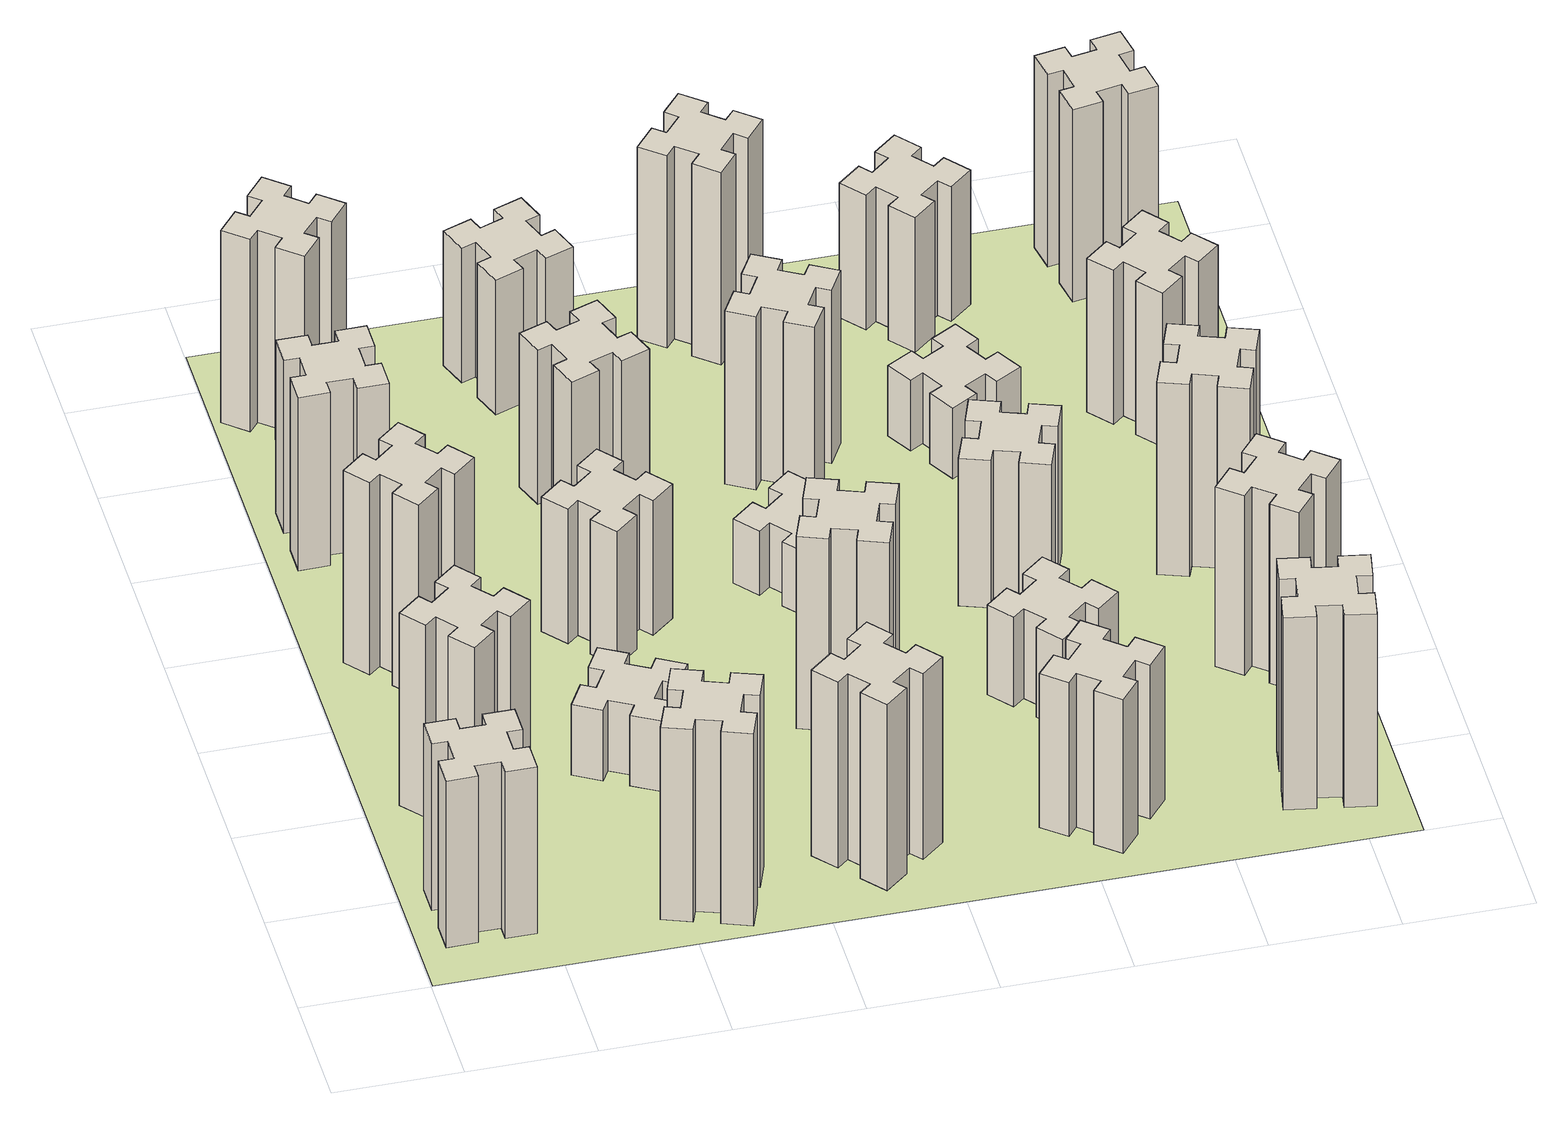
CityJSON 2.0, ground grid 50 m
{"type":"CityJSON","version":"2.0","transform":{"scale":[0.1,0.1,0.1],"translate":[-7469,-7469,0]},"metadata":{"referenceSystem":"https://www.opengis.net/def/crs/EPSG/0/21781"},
"CityObjects":{
"building1":{"type":"Building","attributes":{"class":"1000","function":"1000","usage":"1000","yearOfConstruction":2016,"roofType":"1000","measuredHeight":78,"storeysAboveGround":30,"storeysBelowGround":0},"geometry":[{"type":"Solid","lod":"1","boundaries":[[[[0,1,2,3,4,5,6,7,8,9,10,11,12,13,14,15,16,17,18,19]],[[17,16,20,21]],[[16,15,22,20]],[[15,14,23,22]],[[14,13,24,23]],[[13,12,25,24]],[[12,11,26,25]],[[11,10,27,26]],[[10,9,28,27]],[[9,8,29,28]],[[8,7,30,29]],[[7,6,31,30]],[[6,5,32,31]],[[5,4,33,32]],[[4,3,34,33]],[[3,2,35,34]],[[2,1,36,35]],[[1,0,37,36]],[[0,19,38,37]],[[19,18,39,38]],[[18,17,21,39]],[[24,25,26,27,28,29,30,31,32,33,34,35,36,37,38,39,21,20,22,23]]]]}]},
"building2":{"type":"Building","attributes":{"class":"1000","function":"1000","usage":"1000","yearOfConstruction":2016,"roofType":"1000","measuredHeight":90,"storeysAboveGround":30,"storeysBelowGround":0},"geometry":[{"type":"Solid","lod":"1","boundaries":[[[[40,41,42,43,44,45,46,47,48,49,50,51,52,53,54,55,56,57,58,59]],[[57,56,60,61]],[[56,55,62,60]],[[55,54,63,62]],[[54,53,64,63]],[[53,52,65,64]],[[52,51,66,65]],[[51,50,67,66]],[[50,49,68,67]],[[49,48,69,68]],[[48,47,70,69]],[[47,46,71,70]],[[46,45,72,71]],[[45,44,73,72]],[[44,43,74,73]],[[43,42,75,74]],[[42,41,76,75]],[[41,40,77,76]],[[40,59,78,77]],[[59,58,79,78]],[[58,57,61,79]],[[64,65,66,67,68,69,70,71,72,73,74,75,76,77,78,79,61,60,62,63]]]]}]},
"building3":{"type":"Building","attributes":{"class":"1000","function":"1000","usage":"1000","yearOfConstruction":2016,"roofType":"1000","measuredHeight":90,"storeysAboveGround":30,"storeysBelowGround":0},"geometry":[{"type":"Solid","lod":"1","boundaries":[[[[80,81,82,83,84,85,86,87,88,89,90,91,92,93,94,95,96,97,98,99]],[[97,96,100,101]],[[96,95,102,100]],[[95,94,103,102]],[[94,93,104,103]],[[93,92,105,104]],[[92,91,106,105]],[[91,90,107,106]],[[90,89,108,107]],[[89,88,109,108]],[[88,87,110,109]],[[87,86,111,110]],[[86,85,112,111]],[[85,84,113,112]],[[84,83,114,113]],[[83,82,115,114]],[[82,81,116,115]],[[81,80,117,116]],[[80,99,118,117]],[[99,98,119,118]],[[98,97,101,119]],[[104,105,106,107,108,109,110,111,112,113,114,115,116,117,118,119,101,100,102,103]]]]}]},
"building4":{"type":"Building","attributes":{"class":"1000","function":"1000","usage":"1000","yearOfConstruction":2016,"roofType":"1000","measuredHeight":81,"storeysAboveGround":30,"storeysBelowGround":0},"geometry":[{"type":"Solid","lod":"1","boundaries":[[[[120,121,122,123,124,125,126,127,128,129,130,131,132,133,134,135,136,137,138,139]],[[137,136,140,141]],[[136,135,142,140]],[[135,134,143,142]],[[134,133,144,143]],[[133,132,145,144]],[[132,131,146,145]],[[131,130,147,146]],[[130,129,148,147]],[[129,128,149,148]],[[128,127,150,149]],[[127,126,151,150]],[[126,125,152,151]],[[125,124,153,152]],[[124,123,154,153]],[[123,122,155,154]],[[122,121,156,155]],[[121,120,157,156]],[[120,139,158,157]],[[139,138,159,158]],[[138,137,141,159]],[[144,145,146,147,148,149,150,151,152,153,154,155,156,157,158,159,141,140,142,143]]]]}]},
"building5":{"type":"Building","attributes":{"class":"1000","function":"1000","usage":"1000","yearOfConstruction":2016,"roofType":"1000","measuredHeight":90,"storeysAboveGround":30,"storeysBelowGround":0},"geometry":[{"type":"Solid","lod":"1","boundaries":[[[[160,161,162,163,164,165,166,167,168,169,170,171,172,173,174,175,176,177,178,179]],[[177,176,180,181]],[[176,175,182,180]],[[175,174,183,182]],[[174,173,184,183]],[[173,172,185,184]],[[172,171,186,185]],[[171,170,187,186]],[[170,169,188,187]],[[169,168,189,188]],[[168,167,190,189]],[[167,166,191,190]],[[166,165,192,191]],[[165,164,193,192]],[[164,163,194,193]],[[163,162,195,194]],[[162,161,196,195]],[[161,160,197,196]],[[160,179,198,197]],[[179,178,199,198]],[[178,177,181,199]],[[184,185,186,187,188,189,190,191,192,193,194,195,196,197,198,199,181,180,182,183]]]]}]},
"building6":{"type":"Building","attributes":{"class":"1000","function":"1000","usage":"1000","yearOfConstruction":2016,"roofType":"1000","measuredHeight":90,"storeysAboveGround":30,"storeysBelowGround":0},"geometry":[{"type":"Solid","lod":"1","boundaries":[[[[200,201,202,203,204,205,206,207,208,209,210,211,212,213,214,215,216,217,218,219]],[[217,216,220,221]],[[216,215,222,220]],[[215,214,223,222]],[[214,213,224,223]],[[213,212,225,224]],[[212,211,226,225]],[[211,210,227,226]],[[210,209,228,227]],[[209,208,229,228]],[[208,207,230,229]],[[207,206,231,230]],[[206,205,232,231]],[[205,204,233,232]],[[204,203,234,233]],[[203,202,235,234]],[[202,201,236,235]],[[201,200,237,236]],[[200,219,238,237]],[[219,218,239,238]],[[218,217,221,239]],[[224,225,226,227,228,229,230,231,232,233,234,235,236,237,238,239,221,220,222,223]]]]}]},
"building7":{"type":"Building","attributes":{"class":"1000","function":"1000","usage":"1000","yearOfConstruction":2016,"roofType":"1000","measuredHeight":33,"storeysAboveGround":30,"storeysBelowGround":0},"geometry":[{"type":"Solid","lod":"1","boundaries":[[[[240,241,242,243,244,245,246,247,248,249,250,251,252,253,254,255,256,257,258,259]],[[257,256,260,261]],[[256,255,262,260]],[[255,254,263,262]],[[254,253,264,263]],[[253,252,265,264]],[[252,251,266,265]],[[251,250,267,266]],[[250,249,268,267]],[[249,248,269,268]],[[248,247,270,269]],[[247,246,271,270]],[[246,245,272,271]],[[245,244,273,272]],[[244,243,274,273]],[[243,242,275,274]],[[242,241,276,275]],[[241,240,277,276]],[[240,259,278,277]],[[259,258,279,278]],[[258,257,261,279]],[[264,265,266,267,268,269,270,271,272,273,274,275,276,277,278,279,261,260,262,263]]]]}]},
"building8":{"type":"Building","attributes":{"class":"1000","function":"1000","usage":"1000","yearOfConstruction":2016,"roofType":"1000","measuredHeight":63,"storeysAboveGround":30,"storeysBelowGround":0},"geometry":[{"type":"Solid","lod":"1","boundaries":[[[[280,281,282,283,284,285,286,287,288,289,290,291,292,293,294,295,296,297,298,299]],[[297,296,300,301]],[[296,295,302,300]],[[295,294,303,302]],[[294,293,304,303]],[[293,292,305,304]],[[292,291,306,305]],[[291,290,307,306]],[[290,289,308,307]],[[289,288,309,308]],[[288,287,310,309]],[[287,286,311,310]],[[286,285,312,311]],[[285,284,313,312]],[[284,283,314,313]],[[283,282,315,314]],[[282,281,316,315]],[[281,280,317,316]],[[280,299,318,317]],[[299,298,319,318]],[[298,297,301,319]],[[304,305,306,307,308,309,310,311,312,313,314,315,316,317,318,319,301,300,302,303]]]]}]},
"building9":{"type":"Building","attributes":{"class":"1000","function":"1000","usage":"1000","yearOfConstruction":2016,"roofType":"1000","measuredHeight":87,"storeysAboveGround":30,"storeysBelowGround":0},"geometry":[{"type":"Solid","lod":"1","boundaries":[[[[320,321,322,323,324,325,326,327,328,329,330,331,332,333,334,335,336,337,338,339]],[[337,336,340,341]],[[336,335,342,340]],[[335,334,343,342]],[[334,333,344,343]],[[333,332,345,344]],[[332,331,346,345]],[[331,330,347,346]],[[330,329,348,347]],[[329,328,349,348]],[[328,327,350,349]],[[327,326,351,350]],[[326,325,352,351]],[[325,324,353,352]],[[324,323,354,353]],[[323,322,355,354]],[[322,321,356,355]],[[321,320,357,356]],[[320,339,358,357]],[[339,338,359,358]],[[338,337,341,359]],[[344,345,346,347,348,349,350,351,352,353,354,355,356,357,358,359,341,340,342,343]]]]}]},
"building10":{"type":"Building","attributes":{"class":"1000","function":"1000","usage":"1000","yearOfConstruction":2016,"roofType":"1000","measuredHeight":72,"storeysAboveGround":30,"storeysBelowGround":0},"geometry":[{"type":"Solid","lod":"1","boundaries":[[[[360,361,362,363,364,365,366,367,368,369,370,371,372,373,374,375,376,377,378,379]],[[377,376,380,381]],[[376,375,382,380]],[[375,374,383,382]],[[374,373,384,383]],[[373,372,385,384]],[[372,371,386,385]],[[371,370,387,386]],[[370,369,388,387]],[[369,368,389,388]],[[368,367,390,389]],[[367,366,391,390]],[[366,365,392,391]],[[365,364,393,392]],[[364,363,394,393]],[[363,362,395,394]],[[362,361,396,395]],[[361,360,397,396]],[[360,379,398,397]],[[379,378,399,398]],[[378,377,381,399]],[[384,385,386,387,388,389,390,391,392,393,394,395,396,397,398,399,381,380,382,383]]]]}]},
"building11":{"type":"Building","attributes":{"class":"1000","function":"1000","usage":"1000","yearOfConstruction":2016,"roofType":"1000","measuredHeight":63,"storeysAboveGround":30,"storeysBelowGround":0},"geometry":[{"type":"Solid","lod":"1","boundaries":[[[[400,401,402,403,404,405,406,407,408,409,410,411,412,413,414,415,416,417,418,419]],[[417,416,420,421]],[[416,415,422,420]],[[415,414,423,422]],[[414,413,424,423]],[[413,412,425,424]],[[412,411,426,425]],[[411,410,427,426]],[[410,409,428,427]],[[409,408,429,428]],[[408,407,430,429]],[[407,406,431,430]],[[406,405,432,431]],[[405,404,433,432]],[[404,403,434,433]],[[403,402,435,434]],[[402,401,436,435]],[[401,400,437,436]],[[400,419,438,437]],[[419,418,439,438]],[[418,417,421,439]],[[424,425,426,427,428,429,430,431,432,433,434,435,436,437,438,439,421,420,422,423]]]]}]},
"building12":{"type":"Building","attributes":{"class":"1000","function":"1000","usage":"1000","yearOfConstruction":2016,"roofType":"1000","measuredHeight":90,"storeysAboveGround":30,"storeysBelowGround":0},"geometry":[{"type":"Solid","lod":"1","boundaries":[[[[440,441,442,443,444,445,446,447,448,449,450,451,452,453,454,455,456,457,458,459]],[[457,456,460,461]],[[456,455,462,460]],[[455,454,463,462]],[[454,453,464,463]],[[453,452,465,464]],[[452,451,466,465]],[[451,450,467,466]],[[450,449,468,467]],[[449,448,469,468]],[[448,447,470,469]],[[447,446,471,470]],[[446,445,472,471]],[[445,444,473,472]],[[444,443,474,473]],[[443,442,475,474]],[[442,441,476,475]],[[441,440,477,476]],[[440,459,478,477]],[[459,458,479,478]],[[458,457,461,479]],[[464,465,466,467,468,469,470,471,472,473,474,475,476,477,478,479,461,460,462,463]]]]}]},
"building13":{"type":"Building","attributes":{"class":"1000","function":"1000","usage":"1000","yearOfConstruction":2016,"roofType":"1000","measuredHeight":30,"storeysAboveGround":30,"storeysBelowGround":0},"geometry":[{"type":"Solid","lod":"1","boundaries":[[[[480,481,482,483,484,485,486,487,488,489,490,491,492,493,494,495,496,497,498,499]],[[497,496,500,501]],[[496,495,502,500]],[[495,494,503,502]],[[494,493,504,503]],[[493,492,505,504]],[[492,491,506,505]],[[491,490,507,506]],[[490,489,508,507]],[[489,488,509,508]],[[488,487,510,509]],[[487,486,511,510]],[[486,485,512,511]],[[485,484,513,512]],[[484,483,514,513]],[[483,482,515,514]],[[482,481,516,515]],[[481,480,517,516]],[[480,499,518,517]],[[499,498,519,518]],[[498,497,501,519]],[[504,505,506,507,508,509,510,511,512,513,514,515,516,517,518,519,501,500,502,503]]]]}]},
"building14":{"type":"Building","attributes":{"class":"1000","function":"1000","usage":"1000","yearOfConstruction":2016,"roofType":"1000","measuredHeight":72,"storeysAboveGround":30,"storeysBelowGround":0},"geometry":[{"type":"Solid","lod":"1","boundaries":[[[[520,521,522,523,524,525,526,527,528,529,530,531,532,533,534,535,536,537,538,539]],[[537,536,540,541]],[[536,535,542,540]],[[535,534,543,542]],[[534,533,544,543]],[[533,532,545,544]],[[532,531,546,545]],[[531,530,547,546]],[[530,529,548,547]],[[529,528,549,548]],[[528,527,550,549]],[[527,526,551,550]],[[526,525,552,551]],[[525,524,553,552]],[[524,523,554,553]],[[523,522,555,554]],[[522,521,556,555]],[[521,520,557,556]],[[520,539,558,557]],[[539,538,559,558]],[[538,537,541,559]],[[544,545,546,547,548,549,550,551,552,553,554,555,556,557,558,559,541,540,542,543]]]]}]},
"building15":{"type":"Building","attributes":{"class":"1000","function":"1000","usage":"1000","yearOfConstruction":2016,"roofType":"1000","measuredHeight":81,"storeysAboveGround":30,"storeysBelowGround":0},"geometry":[{"type":"Solid","lod":"1","boundaries":[[[[560,561,562,563,564,565,566,567,568,569,570,571,572,573,574,575,576,577,578,579]],[[577,576,580,581]],[[576,575,582,580]],[[575,574,583,582]],[[574,573,584,583]],[[573,572,585,584]],[[572,571,586,585]],[[571,570,587,586]],[[570,569,588,587]],[[569,568,589,588]],[[568,567,590,589]],[[567,566,591,590]],[[566,565,592,591]],[[565,564,593,592]],[[564,563,594,593]],[[563,562,595,594]],[[562,561,596,595]],[[561,560,597,596]],[[560,579,598,597]],[[579,578,599,598]],[[578,577,581,599]],[[584,585,586,587,588,589,590,591,592,593,594,595,596,597,598,599,581,580,582,583]]]]}]},
"building16":{"type":"Building","attributes":{"class":"1000","function":"1000","usage":"1000","yearOfConstruction":2016,"roofType":"1000","measuredHeight":90,"storeysAboveGround":30,"storeysBelowGround":0},"geometry":[{"type":"Solid","lod":"1","boundaries":[[[[600,601,602,603,604,605,606,607,608,609,610,611,612,613,614,615,616,617,618,619]],[[617,616,620,621]],[[616,615,622,620]],[[615,614,623,622]],[[614,613,624,623]],[[613,612,625,624]],[[612,611,626,625]],[[611,610,627,626]],[[610,609,628,627]],[[609,608,629,628]],[[608,607,630,629]],[[607,606,631,630]],[[606,605,632,631]],[[605,604,633,632]],[[604,603,634,633]],[[603,602,635,634]],[[602,601,636,635]],[[601,600,637,636]],[[600,619,638,637]],[[619,618,639,638]],[[618,617,621,639]],[[624,625,626,627,628,629,630,631,632,633,634,635,636,637,638,639,621,620,622,623]]]]}]},
"building17":{"type":"Building","attributes":{"class":"1000","function":"1000","usage":"1000","yearOfConstruction":2016,"roofType":"1000","measuredHeight":42,"storeysAboveGround":30,"storeysBelowGround":0},"geometry":[{"type":"Solid","lod":"1","boundaries":[[[[640,641,642,643,644,645,646,647,648,649,650,651,652,653,654,655,656,657,658,659]],[[657,656,660,661]],[[656,655,662,660]],[[655,654,663,662]],[[654,653,664,663]],[[653,652,665,664]],[[652,651,666,665]],[[651,650,667,666]],[[650,649,668,667]],[[649,648,669,668]],[[648,647,670,669]],[[647,646,671,670]],[[646,645,672,671]],[[645,644,673,672]],[[644,643,674,673]],[[643,642,675,674]],[[642,641,676,675]],[[641,640,677,676]],[[640,659,678,677]],[[659,658,679,678]],[[658,657,661,679]],[[664,665,666,667,668,669,670,671,672,673,674,675,676,677,678,679,661,660,662,663]]]]}]},
"building18":{"type":"Building","attributes":{"class":"1000","function":"1000","usage":"1000","yearOfConstruction":2016,"roofType":"1000","measuredHeight":69,"storeysAboveGround":30,"storeysBelowGround":0},"geometry":[{"type":"Solid","lod":"1","boundaries":[[[[680,681,682,683,684,685,686,687,688,689,690,691,692,693,694,695,696,697,698,699]],[[697,696,700,701]],[[696,695,702,700]],[[695,694,703,702]],[[694,693,704,703]],[[693,692,705,704]],[[692,691,706,705]],[[691,690,707,706]],[[690,689,708,707]],[[689,688,709,708]],[[688,687,710,709]],[[687,686,711,710]],[[686,685,712,711]],[[685,684,713,712]],[[684,683,714,713]],[[683,682,715,714]],[[682,681,716,715]],[[681,680,717,716]],[[680,699,718,717]],[[699,698,719,718]],[[698,697,701,719]],[[704,705,706,707,708,709,710,711,712,713,714,715,716,717,718,719,701,700,702,703]]]]}]},
"building19":{"type":"Building","attributes":{"class":"1000","function":"1000","usage":"1000","yearOfConstruction":2016,"roofType":"1000","measuredHeight":33,"storeysAboveGround":30,"storeysBelowGround":0},"geometry":[{"type":"Solid","lod":"1","boundaries":[[[[720,721,722,723,724,725,726,727,728,729,730,731,732,733,734,735,736,737,738,739]],[[737,736,740,741]],[[736,735,742,740]],[[735,734,743,742]],[[734,733,744,743]],[[733,732,745,744]],[[732,731,746,745]],[[731,730,747,746]],[[730,729,748,747]],[[729,728,749,748]],[[728,727,750,749]],[[727,726,751,750]],[[726,725,752,751]],[[725,724,753,752]],[[724,723,754,753]],[[723,722,755,754]],[[722,721,756,755]],[[721,720,757,756]],[[720,739,758,757]],[[739,738,759,758]],[[738,737,741,759]],[[744,745,746,747,748,749,750,751,752,753,754,755,756,757,758,759,741,740,742,743]]]]}]},
"building20":{"type":"Building","attributes":{"class":"1000","function":"1000","usage":"1000","yearOfConstruction":2016,"roofType":"1000","measuredHeight":90,"storeysAboveGround":30,"storeysBelowGround":0},"geometry":[{"type":"Solid","lod":"1","boundaries":[[[[760,761,762,763,764,765,766,767,768,769,770,771,772,773,774,775,776,777,778,779]],[[777,776,780,781]],[[776,775,782,780]],[[775,774,783,782]],[[774,773,784,783]],[[773,772,785,784]],[[772,771,786,785]],[[771,770,787,786]],[[770,769,788,787]],[[769,768,789,788]],[[768,767,790,789]],[[767,766,791,790]],[[766,765,792,791]],[[765,764,793,792]],[[764,763,794,793]],[[763,762,795,794]],[[762,761,796,795]],[[761,760,797,796]],[[760,779,798,797]],[[779,778,799,798]],[[778,777,781,799]],[[784,785,786,787,788,789,790,791,792,793,794,795,796,797,798,799,781,780,782,783]]]]}]},
"building21":{"type":"Building","attributes":{"class":"1000","function":"1000","usage":"1000","yearOfConstruction":2016,"roofType":"1000","measuredHeight":63,"storeysAboveGround":30,"storeysBelowGround":0},"geometry":[{"type":"Solid","lod":"1","boundaries":[[[[800,801,802,803,804,805,806,807,808,809,810,811,812,813,814,815,816,817,818,819]],[[817,816,820,821]],[[816,815,822,820]],[[815,814,823,822]],[[814,813,824,823]],[[813,812,825,824]],[[812,811,826,825]],[[811,810,827,826]],[[810,809,828,827]],[[809,808,829,828]],[[808,807,830,829]],[[807,806,831,830]],[[806,805,832,831]],[[805,804,833,832]],[[804,803,834,833]],[[803,802,835,834]],[[802,801,836,835]],[[801,800,837,836]],[[800,819,838,837]],[[819,818,839,838]],[[818,817,821,839]],[[824,825,826,827,828,829,830,831,832,833,834,835,836,837,838,839,821,820,822,823]]]]}]},
"building22":{"type":"Building","attributes":{"class":"1000","function":"1000","usage":"1000","yearOfConstruction":2016,"roofType":"1000","measuredHeight":84,"storeysAboveGround":30,"storeysBelowGround":0},"geometry":[{"type":"Solid","lod":"1","boundaries":[[[[840,841,842,843,844,845,846,847,848,849,850,851,852,853,854,855,856,857,858,859]],[[857,856,860,861]],[[856,855,862,860]],[[855,854,863,862]],[[854,853,864,863]],[[853,852,865,864]],[[852,851,866,865]],[[851,850,867,866]],[[850,849,868,867]],[[849,848,869,868]],[[848,847,870,869]],[[847,846,871,870]],[[846,845,872,871]],[[845,844,873,872]],[[844,843,874,873]],[[843,842,875,874]],[[842,841,876,875]],[[841,840,877,876]],[[840,859,878,877]],[[859,858,879,878]],[[858,857,861,879]],[[864,865,866,867,868,869,870,871,872,873,874,875,876,877,878,879,861,860,862,863]]]]}]},
"building23":{"type":"Building","attributes":{"class":"1000","function":"1000","usage":"1000","yearOfConstruction":2016,"roofType":"1000","measuredHeight":90,"storeysAboveGround":30,"storeysBelowGround":0},"geometry":[{"type":"Solid","lod":"1","boundaries":[[[[880,881,882,883,884,885,886,887,888,889,890,891,892,893,894,895,896,897,898,899]],[[897,896,900,901]],[[896,895,902,900]],[[895,894,903,902]],[[894,893,904,903]],[[893,892,905,904]],[[892,891,906,905]],[[891,890,907,906]],[[890,889,908,907]],[[889,888,909,908]],[[888,887,910,909]],[[887,886,911,910]],[[886,885,912,911]],[[885,884,913,912]],[[884,883,914,913]],[[883,882,915,914]],[[882,881,916,915]],[[881,880,917,916]],[[880,899,918,917]],[[899,898,919,918]],[[898,897,901,919]],[[904,905,906,907,908,909,910,911,912,913,914,915,916,917,918,919,901,900,902,903]]]]}]},
"building24":{"type":"Building","attributes":{"class":"1000","function":"1000","usage":"1000","yearOfConstruction":2016,"roofType":"1000","measuredHeight":72,"storeysAboveGround":30,"storeysBelowGround":0},"geometry":[{"type":"Solid","lod":"1","boundaries":[[[[920,921,922,923,924,925,926,927,928,929,930,931,932,933,934,935,936,937,938,939]],[[937,936,940,941]],[[936,935,942,940]],[[935,934,943,942]],[[934,933,944,943]],[[933,932,945,944]],[[932,931,946,945]],[[931,930,947,946]],[[930,929,948,947]],[[929,928,949,948]],[[928,927,950,949]],[[927,926,951,950]],[[926,925,952,951]],[[925,924,953,952]],[[924,923,954,953]],[[923,922,955,954]],[[922,921,956,955]],[[921,920,957,956]],[[920,939,958,957]],[[939,938,959,958]],[[938,937,941,959]],[[944,945,946,947,948,949,950,951,952,953,954,955,956,957,958,959,941,940,942,943]]]]}]},
"building25":{"type":"Building","attributes":{"class":"1000","function":"1000","usage":"1000","yearOfConstruction":2016,"roofType":"1000","measuredHeight":90,"storeysAboveGround":30,"storeysBelowGround":0},"geometry":[{"type":"Solid","lod":"1","boundaries":[[[[960,961,962,963,964,965,966,967,968,969,970,971,972,973,974,975,976,977,978,979]],[[977,976,980,981]],[[976,975,982,980]],[[975,974,983,982]],[[974,973,984,983]],[[973,972,985,984]],[[972,971,986,985]],[[971,970,987,986]],[[970,969,988,987]],[[969,968,989,988]],[[968,967,990,989]],[[967,966,991,990]],[[966,965,992,991]],[[965,964,993,992]],[[964,963,994,993]],[[963,962,995,994]],[[962,961,996,995]],[[961,960,997,996]],[[960,979,998,997]],[[979,978,999,998]],[[978,977,981,999]],[[984,985,986,987,988,989,990,991,992,993,994,995,996,997,998,999,981,980,982,983]]]]}]},
"landuse1":{"type":"LandUse","attributes":{"name":"plot1","function":"1010"},"geometry":[{"type":"MultiSurface","lod":"1","boundaries":[[[1000,1001,1002,1003]]]}]}
},
"vertices":[
[165,425,0],[165,325,0],[105,325,0],[105,205,0],[225,205,0],[225,265,0],[325,265,0],[325,205,0],[445,205,0],[445,325,0],[385,325,0],[385,425,0],[445,425,0],[445,545,0],[325,545,0],[325,485,0],[225,485,0],[225,545,0],[105,545,0],[105,425,0],[225,485,780],[225,545,780],[325,485,780],[325,545,780],[445,545,780],[445,425,780],[385,425,780],[385,325,780],[445,325,780],[445,205,780],[325,205,780],[325,265,780],[225,265,780],[225,205,780],[105,205,780],[105,325,780],[165,325,780],[165,425,780],[105,425,780],[105,545,780],
[492,1048,0],[427,1124,0],[473,1163,0],[396,1255,0],[304,1178,0],[343,1132,0],[266,1067,0],[228,1113,0],[136,1036,0],[213,944,0],[259,983,0],[323,906,0],[277,868,0],[354,776,0],[446,853,0],[408,899,0],[484,963,0],[523,917,0],[615,994,0],[538,1086,0],[484,963,900],[523,917,900],[408,899,900],[446,853,900],[354,776,900],[277,868,900],[323,906,900],[259,983,900],[213,944,900],[136,1036,900],[228,1113,900],[266,1067,900],[343,1132,900],[304,1178,900],[396,1255,900],[473,1163,900],[427,1124,900],[492,1048,900],[538,1086,900],[615,994,900],
[492,1888,0],[427,1964,0],[473,2003,0],[396,2095,0],[304,2018,0],[343,1972,0],[266,1907,0],[228,1953,0],[136,1876,0],[213,1784,0],[259,1823,0],[323,1746,0],[277,1708,0],[354,1616,0],[446,1693,0],[408,1739,0],[484,1803,0],[523,1757,0],[615,1834,0],[538,1926,0],[484,1803,900],[523,1757,900],[408,1739,900],[446,1693,900],[354,1616,900],[277,1708,900],[323,1746,900],[259,1823,900],[213,1784,900],[136,1876,900],[228,1953,900],[266,1907,900],[343,1972,900],[304,2018,900],[396,2095,900],[473,2003,900],[427,1964,900],[492,1888,900],[538,1926,900],[615,1834,900],
[385,2545,0],[385,2645,0],[445,2645,0],[445,2765,0],[325,2765,0],[325,2705,0],[225,2705,0],[225,2765,0],[105,2765,0],[105,2645,0],[165,2645,0],[165,2545,0],[105,2545,0],[105,2425,0],[225,2425,0],[225,2485,0],[325,2485,0],[325,2425,0],[445,2425,0],[445,2545,0],[325,2485,810],[325,2425,810],[225,2485,810],[225,2425,810],[105,2425,810],[105,2545,810],[165,2545,810],[165,2645,810],[105,2645,810],[105,2765,810],[225,2765,810],[225,2705,810],[325,2705,810],[325,2765,810],[445,2765,810],[445,2645,810],[385,2645,810],[385,2545,810],[445,2545,810],[445,2425,810],
[1029,360,0],[995,266,0],[939,287,0],[897,174,0],[1010,133,0],[1031,189,0],[1125,155,0],[1104,99,0],[1217,57,0],[1258,170,0],[1202,191,0],[1236,285,0],[1292,264,0],[1333,377,0],[1220,418,0],[1200,362,0],[1106,396,0],[1127,452,0],[1014,493,0],[973,380,0],[1106,396,900],[1127,452,900],[1200,362,900],[1220,418,900],[1333,377,900],[1292,264,900],[1236,285,900],[1202,191,900],[1258,170,900],[1217,57,900],[1104,99,900],[1125,155,900],[1031,189,900],[1010,133,900],[897,174,900],[939,287,900],[995,266,900],[1029,360,900],[973,380,900],[1014,493,900],
[384,3387,0],[308,3452,0],[346,3498,0],[254,3575,0],[177,3483,0],[223,3444,0],[159,3368,0],[113,3406,0],[36,3314,0],[128,3237,0],[166,3283,0],[243,3219,0],[204,3173,0],[296,3096,0],[373,3188,0],[327,3226,0],[392,3303,0],[438,3264,0],[515,3356,0],[423,3433,0],[392,3303,900],[438,3264,900],[327,3226,900],[373,3188,900],[296,3096,900],[204,3173,900],[243,3219,900],[166,3283,900],[128,3237,900],[36,3314,900],[113,3406,900],[159,3368,900],[223,3444,900],[177,3483,900],[254,3575,900],[346,3498,900],[308,3452,900],[384,3387,900],[423,3433,900],[515,3356,900],
[1086,1017,0],[1136,1104,0],[1188,1074,0],[1248,1178,0],[1144,1238,0],[1114,1186,0],[1027,1236,0],[1057,1288,0],[953,1348,0],[893,1244,0],[945,1214,0],[895,1127,0],[843,1157,0],[783,1053,0],[887,993,0],[917,1045,0],[1004,995,0],[974,943,0],[1078,883,0],[1138,987,0],[1004,995,330],[974,943,330],[917,1045,330],[887,993,330],[783,1053,330],[843,1157,330],[895,1127,330],[945,1214,330],[893,1244,330],[953,1348,330],[1057,1288,330],[1027,1236,330],[1114,1186,330],[1144,1238,330],[1248,1178,330],[1188,1074,330],[1136,1104,330],[1086,1017,330],[1138,987,330],[1078,883,330],
[1083,1972,0],[1006,1907,0],[968,1953,0],[876,1876,0],[953,1784,0],[999,1823,0],[1063,1746,0],[1017,1708,0],[1094,1616,0],[1186,1693,0],[1148,1739,0],[1224,1803,0],[1263,1757,0],[1355,1834,0],[1278,1926,0],[1232,1888,0],[1167,1964,0],[1213,2003,0],[1136,2095,0],[1044,2018,0],[1167,1964,630],[1213,2003,630],[1232,1888,630],[1278,1926,630],[1355,1834,630],[1263,1757,630],[1224,1803,630],[1148,1739,630],[1186,1693,630],[1094,1616,630],[1017,1708,630],[1063,1746,630],[999,1823,630],[953,1784,630],[876,1876,630],[968,1953,630],[1006,1907,630],[1083,1972,630],[1044,2018,630],[1136,2095,630],
[1639,343,0],[1703,266,0],[1657,228,0],[1734,136,0],[1826,213,0],[1788,259,0],[1864,323,0],[1903,277,0],[1995,354,0],[1918,446,0],[1872,408,0],[1807,484,0],[1853,523,0],[1776,615,0],[1684,538,0],[1723,492,0],[1646,427,0],[1608,473,0],[1516,396,0],[1593,304,0],[1646,427,870],[1608,473,870],[1723,492,870],[1684,538,870],[1776,615,870],[1853,523,870],[1807,484,870],[1872,408,870],[1918,446,870],[1995,354,870],[1903,277,870],[1864,323,870],[1788,259,870],[1826,213,870],[1734,136,870],[1657,228,870],[1703,266,870],[1639,343,870],[1593,304,870],[1516,396,870],
[1225,2716,0],[1131,2682,0],[1110,2738,0],[997,2697,0],[1039,2584,0],[1095,2605,0],[1129,2511,0],[1073,2490,0],[1114,2377,0],[1227,2419,0],[1206,2475,0],[1300,2509,0],[1320,2453,0],[1433,2494,0],[1392,2607,0],[1336,2586,0],[1302,2680,0],[1358,2700,0],[1317,2813,0],[1204,2772,0],[1302,2680,720],[1358,2700,720],[1336,2586,720],[1392,2607,720],[1433,2494,720],[1320,2453,720],[1300,2509,720],[1206,2475,720],[1227,2419,720],[1114,2377,720],[1073,2490,720],[1129,2511,720],[1095,2605,720],[1039,2584,720],[997,2697,720],[1110,2738,720],[1131,2682,720],[1225,2716,720],[1204,2772,720],[1317,2813,720],
[1125,3456,0],[1031,3422,0],[1010,3478,0],[897,3437,0],[939,3324,0],[995,3345,0],[1029,3251,0],[973,3230,0],[1014,3117,0],[1127,3159,0],[1106,3215,0],[1200,3249,0],[1220,3193,0],[1333,3234,0],[1292,3347,0],[1236,3326,0],[1202,3420,0],[1258,3440,0],[1217,3553,0],[1104,3512,0],[1202,3420,630],[1258,3440,630],[1236,3326,630],[1292,3347,630],[1333,3234,630],[1220,3193,630],[1200,3249,630],[1106,3215,630],[1127,3159,630],[1014,3117,630],[973,3230,630],[1029,3251,630],[995,3345,630],[939,3324,630],[897,3437,630],[1010,3478,630],[1031,3422,630],[1125,3456,630],[1104,3512,630],[1217,3553,630],
[1769,1300,0],[1735,1206,0],[1679,1227,0],[1637,1114,0],[1750,1073,0],[1771,1129,0],[1865,1095,0],[1844,1039,0],[1957,997,0],[1998,1110,0],[1942,1131,0],[1976,1225,0],[2032,1204,0],[2073,1317,0],[1960,1358,0],[1940,1302,0],[1846,1336,0],[1867,1392,0],[1754,1433,0],[1713,1320,0],[1846,1336,900],[1867,1392,900],[1940,1302,900],[1960,1358,900],[2073,1317,900],[2032,1204,900],[1976,1225,900],[1942,1131,900],[1998,1110,900],[1957,997,900],[1844,1039,900],[1865,1095,900],[1771,1129,900],[1750,1073,900],[1637,1114,900],[1679,1227,900],[1735,1206,900],[1769,1300,900],[1713,1320,900],[1754,1433,900],
[1972,1988,0],[1907,2064,0],[1953,2103,0],[1876,2195,0],[1784,2118,0],[1823,2072,0],[1746,2007,0],[1708,2053,0],[1616,1976,0],[1693,1884,0],[1739,1923,0],[1803,1846,0],[1757,1808,0],[1834,1716,0],[1926,1793,0],[1888,1839,0],[1964,1903,0],[2003,1857,0],[2095,1934,0],[2018,2026,0],[1964,1903,300],[2003,1857,300],[1888,1839,300],[1926,1793,300],[1834,1716,300],[1757,1808,300],[1803,1846,300],[1739,1923,300],[1693,1884,300],[1616,1976,300],[1708,2053,300],[1746,2007,300],[1823,2072,300],[1784,2118,300],[1876,2195,300],[1953,2103,300],[1907,2064,300],[1972,1988,300],[2018,2026,300],[2095,1934,300],
[2486,323,0],[2563,259,0],[2524,213,0],[2616,136,0],[2693,228,0],[2647,266,0],[2712,343,0],[2758,304,0],[2835,396,0],[2743,473,0],[2704,427,0],[2628,492,0],[2666,538,0],[2574,615,0],[2497,523,0],[2543,484,0],[2479,408,0],[2433,446,0],[2356,354,0],[2448,277,0],[2479,408,720],[2433,446,720],[2543,484,720],[2497,523,720],[2574,615,720],[2666,538,720],[2628,492,720],[2704,427,720],[2743,473,720],[2835,396,720],[2758,304,720],[2712,343,720],[2647,266,720],[2693,228,720],[2616,136,720],[2524,213,720],[2563,259,720],[2486,323,720],[2448,277,720],[2356,354,720],
[2026,2497,0],[2076,2584,0],[2128,2554,0],[2188,2658,0],[2084,2718,0],[2054,2666,0],[1967,2716,0],[1997,2768,0],[1893,2828,0],[1833,2724,0],[1885,2694,0],[1835,2607,0],[1783,2637,0],[1723,2533,0],[1827,2473,0],[1857,2525,0],[1944,2475,0],[1914,2423,0],[2018,2363,0],[2078,2467,0],[1944,2475,810],[1914,2423,810],[1857,2525,810],[1827,2473,810],[1723,2533,810],[1783,2637,810],[1835,2607,810],[1885,2694,810],[1833,2724,810],[1893,2828,810],[1997,2768,810],[1967,2716,810],[2054,2666,810],[2084,2718,810],[2188,2658,810],[2128,2554,810],[2076,2584,810],[2026,2497,810],[2078,2467,810],[2018,2363,810],
[1746,3383,0],[1823,3319,0],[1784,3273,0],[1876,3196,0],[1953,3288,0],[1907,3326,0],[1972,3403,0],[2018,3364,0],[2095,3456,0],[2003,3533,0],[1964,3487,0],[1888,3552,0],[1926,3598,0],[1834,3675,0],[1757,3583,0],[1803,3544,0],[1739,3468,0],[1693,3506,0],[1616,3414,0],[1708,3337,0],[1739,3468,900],[1693,3506,900],[1803,3544,900],[1757,3583,900],[1834,3675,900],[1926,3598,900],[1888,3552,900],[1964,3487,900],[2003,3533,900],[2095,3456,900],[2018,3364,900],[1972,3403,900],[1907,3326,900],[1953,3288,900],[1876,3196,900],[1784,3273,900],[1823,3319,900],[1746,3383,900],[1708,3337,900],[1616,3414,900],
[2563,1232,0],[2486,1167,0],[2448,1213,0],[2356,1136,0],[2433,1044,0],[2479,1083,0],[2543,1006,0],[2497,968,0],[2574,876,0],[2666,953,0],[2628,999,0],[2704,1063,0],[2743,1017,0],[2835,1094,0],[2758,1186,0],[2712,1148,0],[2647,1224,0],[2693,1263,0],[2616,1355,0],[2524,1278,0],[2647,1224,420],[2693,1263,420],[2712,1148,420],[2758,1186,420],[2835,1094,420],[2743,1017,420],[2704,1063,420],[2628,999,420],[2666,953,420],[2574,876,420],[2497,968,420],[2543,1006,420],[2479,1083,420],[2433,1044,420],[2356,1136,420],[2448,1213,420],[2486,1167,420],[2563,1232,420],[2524,1278,420],[2616,1355,420],
[2682,1671,0],[2716,1765,0],[2772,1744,0],[2813,1857,0],[2700,1898,0],[2680,1842,0],[2586,1876,0],[2607,1932,0],[2494,1973,0],[2453,1860,0],[2509,1840,0],[2475,1746,0],[2419,1767,0],[2377,1654,0],[2490,1613,0],[2511,1669,0],[2605,1635,0],[2584,1579,0],[2697,1537,0],[2738,1650,0],[2605,1635,690],[2584,1579,690],[2511,1669,690],[2490,1613,690],[2377,1654,690],[2419,1767,690],[2475,1746,690],[2509,1840,690],[2453,1860,690],[2494,1973,690],[2607,1932,690],[2586,1876,690],[2680,1842,690],[2700,1898,690],[2813,1857,690],[2772,1744,690],[2716,1765,690],[2682,1671,690],[2738,1650,690],[2697,1537,690],
[2475,2584,0],[2525,2497,0],[2473,2467,0],[2533,2363,0],[2637,2423,0],[2607,2475,0],[2694,2525,0],[2724,2473,0],[2828,2533,0],[2768,2637,0],[2716,2607,0],[2666,2694,0],[2718,2724,0],[2658,2828,0],[2554,2768,0],[2584,2716,0],[2497,2666,0],[2467,2718,0],[2363,2658,0],[2423,2554,0],[2497,2666,330],[2467,2718,330],[2584,2716,330],[2554,2768,330],[2658,2828,330],[2718,2724,330],[2666,2694,330],[2716,2607,330],[2768,2637,330],[2828,2533,330],[2724,2473,330],[2694,2525,330],[2607,2475,330],[2637,2423,330],[2533,2363,330],[2473,2467,330],[2525,2497,330],[2475,2584,330],[2423,2554,330],[2363,2658,330],
[3504,475,0],[3405,492,0],[3416,551,0],[3297,572,0],[3277,454,0],[3336,444,0],[3318,345,0],[3259,356,0],[3238,237,0],[3357,217,0],[3367,276,0],[3465,258,0],[3455,199,0],[3573,178,0],[3594,297,0],[3535,307,0],[3552,405,0],[3611,395,0],[3632,513,0],[3514,534,0],[3552,405,900],[3611,395,900],[3535,307,900],[3594,297,900],[3573,178,900],[3455,199,900],[3465,258,900],[3367,276,900],[3357,217,900],[3238,237,900],[3259,356,900],[3318,345,900],[3336,444,900],[3277,454,900],[3297,572,900],[3416,551,900],[3405,492,900],[3504,475,900],[3514,534,900],[3632,513,900],
[2712,3368,0],[2647,3444,0],[2693,3483,0],[2616,3575,0],[2524,3498,0],[2563,3452,0],[2486,3387,0],[2448,3433,0],[2356,3356,0],[2433,3264,0],[2479,3303,0],[2543,3226,0],[2497,3188,0],[2574,3096,0],[2666,3173,0],[2628,3219,0],[2704,3283,0],[2743,3237,0],[2835,3314,0],[2758,3406,0],[2704,3283,630],[2743,3237,630],[2628,3219,630],[2666,3173,630],[2574,3096,630],[2497,3188,630],[2543,3226,630],[2479,3303,630],[2433,3264,630],[2356,3356,630],[2448,3433,630],[2486,3387,630],[2563,3452,630],[2524,3498,630],[2616,3575,630],[2693,3483,630],[2647,3444,630],[2712,3368,630],[2758,3406,630],[2835,3314,630],
[3487,1006,0],[3552,1083,0],[3598,1044,0],[3675,1136,0],[3583,1213,0],[3544,1167,0],[3468,1232,0],[3506,1278,0],[3414,1355,0],[3337,1263,0],[3383,1224,0],[3319,1148,0],[3273,1186,0],[3196,1094,0],[3288,1017,0],[3326,1063,0],[3403,999,0],[3364,953,0],[3456,876,0],[3533,968,0],[3403,999,840],[3364,953,840],[3326,1063,840],[3288,1017,840],[3196,1094,840],[3273,1186,840],[3319,1148,840],[3383,1224,840],[3337,1263,840],[3414,1355,840],[3506,1278,840],[3468,1232,840],[3544,1167,840],[3583,1213,840],[3675,1136,840],[3598,1044,840],[3552,1083,840],[3487,1006,840],[3533,968,840],[3456,876,840],
[3420,1842,0],[3326,1876,0],[3347,1932,0],[3234,1973,0],[3193,1860,0],[3249,1840,0],[3215,1746,0],[3159,1767,0],[3117,1654,0],[3230,1613,0],[3251,1669,0],[3345,1635,0],[3324,1579,0],[3437,1537,0],[3478,1650,0],[3422,1671,0],[3456,1765,0],[3512,1744,0],[3553,1857,0],[3440,1898,0],[3456,1765,900],[3512,1744,900],[3422,1671,900],[3478,1650,900],[3437,1537,900],[3324,1579,900],[3345,1635,900],[3251,1669,900],[3230,1613,900],[3117,1654,900],[3159,1767,900],[3215,1746,900],[3249,1840,900],[3193,1860,900],[3234,1973,900],[3347,1932,900],[3326,1876,900],[3420,1842,900],[3440,1898,900],[3553,1857,900],
[3219,2563,0],[3283,2486,0],[3237,2448,0],[3314,2356,0],[3406,2433,0],[3368,2479,0],[3444,2543,0],[3483,2497,0],[3575,2574,0],[3498,2666,0],[3452,2628,0],[3387,2704,0],[3433,2743,0],[3356,2835,0],[3264,2758,0],[3303,2712,0],[3226,2647,0],[3188,2693,0],[3096,2616,0],[3173,2524,0],[3226,2647,720],[3188,2693,720],[3303,2712,720],[3264,2758,720],[3356,2835,720],[3433,2743,720],[3387,2704,720],[3452,2628,720],[3498,2666,720],[3575,2574,720],[3483,2497,720],[3444,2543,720],[3368,2479,720],[3406,2433,720],[3314,2356,720],[3237,2448,720],[3283,2486,720],[3219,2563,720],[3173,2524,720],[3096,2616,720],
[3218,3465,0],[3236,3367,0],[3177,3357,0],[3197,3238,0],[3316,3259,0],[3305,3318,0],[3404,3336,0],[3414,3277,0],[3532,3297,0],[3511,3416,0],[3452,3405,0],[3435,3504,0],[3494,3514,0],[3473,3632,0],[3355,3611,0],[3365,3552,0],[3267,3535,0],[3257,3594,0],[3138,3573,0],[3159,3455,0],[3267,3535,900],[3257,3594,900],[3365,3552,900],[3355,3611,900],[3473,3632,900],[3494,3514,900],[3435,3504,900],[3452,3405,900],[3511,3416,900],[3532,3297,900],[3414,3277,900],[3404,3336,900],[3305,3318,900],[3316,3259,900],[3197,3238,900],[3177,3357,900],[3236,3367,900],[3218,3465,900],[3159,3455,900],[3138,3573,900],
[5,3705,0],[3705,3705,0],[3705,5,0],[5,5,0]
]}
